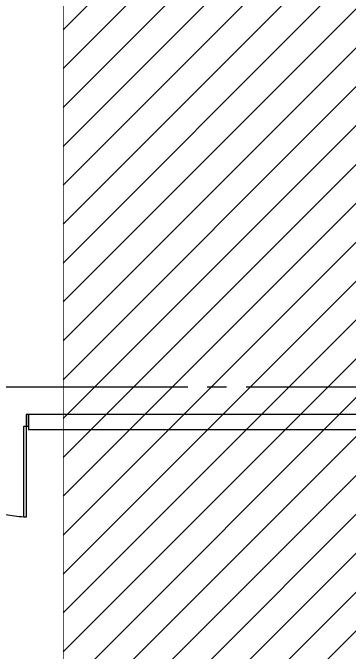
# Model space of a CAD drawing. Extents: x -18489 to 27370, y -8745 to 11880.
# Drawn here: x -15918 to -15485, y 6282 to 7104 of the extents above; entities that cross this region are included whole.
import ezdxf

# ---------------------------------------------------------------- set-up
doc = ezdxf.new("R2010")
doc.units = 0
doc.header["$LTSCALE"] = 100
doc.linetypes.add('X-CUB3-L10$0$COL-CEN-LIN', pattern=[3.25, 2.5, -0.25, 0.25, -0.25])
doc.linetypes.add('X-CUB3-L10$0$HIDDEN', pattern=[0.4, 0.3, -0.1])
for name, color, linetype in [('188K-SM-03-F10-MECH-EQ-Y2257103$0$Micron CUP L10 CDA EQU$0$M MOVE-IN AREA', 8, 'Continuous'), ('X-CUB3-L10$0$CCL', 8, 'X-CUB3-L10$0$COL-CEN-LIN'), ('X-CUB3-L10$0$Door', 8, 'Continuous'), ('X-CUB3-L10$0$WALL-DR', 8, 'Continuous')]:
    doc.layers.add(name, color=color, linetype=linetype)
doc.styles.add('X-CUB3-L10$0$CHINA', font='simplex.shx', dxfattribs={"width": 0.75, "bigfont": 'chineset.shx'})
doc.dimstyles.new('X-CUB3-L10$0$0-Defpoint', dxfattribs={"dimtxt": 15, "dimasz": 0.5, "dimexe": 0.5, "dimexo": 0.5, "dimgap": 0.5, "dimtad": 1, "dimdsep": 46, "dimtxsty": 'X-CUB3-L10$0$CHINA', "dimblk": 'X-CUB3-L10$0$_None', "dimcen": 10, "dimclrd": 256, "dimclre": 256, "dimclrt": 256, "dimadec": 0, "dimazin": 0, "dimtfac": 1, "dimtix": 1, "dimtmove": 2, "dimatfit": 3, "dimldrblk": 'X-CUB3-L10$0$_None', "dimfxl": 0.5, "dimtolj": 1, "dimtzin": 0, "dimarcsym": 0})

# ---------------------------------------------------------------- blocks, each defined once
blk = doc.blocks.new('X-CUB3-L10$0$CUB3-10')
at = {"layer": 'X-CUB3-L10$0$CCL'}
blk.add_line((720, 7342.459), (-5160, 7342.459), dxfattribs=at)
blk = doc.blocks.new('*D474')
at = {"layer": 'DefPoints', "lineweight": -2, "transparency": 16777216}
blk.add_line((7569.45, 6793.14), (7809.45, 6793.14), dxfattribs=at)
at = {"layer": 'DefPoints', "color": 0, "transparency": 16777216}
for p in [(7569.45, 6793.14), (7809.45, 6793.14), (7809.45, 6793.14)]:
    blk.add_point(p, dxfattribs=at)
at = {"layer": 'DefPoints', "transparency": 16777216, "insert": (7587.98, 6801.14), "char_height": 15, "attachment_point": 5, "style": 'X-CUB3-L10$0$CHINA'}
blk.add_mtext('\\A1;240', dxfattribs=at)
blk = doc.blocks.new('X-CUB3-L10$0$_None')
blk = doc.blocks.new('188K-SM-03-F10-MECH-EQ-Y2257103')
at = {"layer": '188K-SM-03-F10-MECH-EQ-Y2257103$0$Micron CUP L10 CDA EQU$0$M MOVE-IN AREA'}
h = blk.add_hatch(dxfattribs=at)
h.set_pattern_fill('JIS_WOOD', color=256, scale=50)
h.set_pattern_definition([(45, (4473.52, 709.2), (-25, 25), [])])
h.paths.add_polyline_path([(-17249.15, 7922.46), (-17249.15, 7642.46), (-15853.15, 7642.46), (-15853.15, 6432.46), (-15853.15, 789.96), (-15463.15, 789.96), (-15463.15, 6142.46), (-15463.15, 7642.46), (-14093.15, 7642.46), (-14093.15, 7922.46)])
at = {"layer": '188K-SM-03-F10-MECH-EQ-Y2257103$0$Micron CUP L10 CDA EQU$0$M MOVE-IN AREA', "const_width": 1}
blk.add_lwpolyline([(-17249.15, 7922.46), (-17249.15, 7642.46), (-15853.15, 7642.46), (-15853.15, 6432.46), (-15853.15, 6432.46), (-15853.15, 789.96), (-15463.15, 789.96), (-15463.15, 6142.46), (-15463.15, 6142.46), (-15463.15, 7642.46), (-14093.15, 7642.46), (-14093.15, 7922.46)], close=True, dxfattribs=at)
blk = doc.blocks.new('X-CUB3-L10$0$Ddoor-240')
at = {"layer": 'X-CUB3-L10$0$Door', "linetype": 'Continuous'}
for points in [[(-114, 15), (-117, 15), (-117, 132), (-114, 132)], [(114, 15), (117, 15), (117, 132), (114, 132)], [(-117, 0), (-120, 0), (-120, 15), (-117, 15)], [(120, 0), (117, 0), (117, 15), (120, 15)]]:
    blk.add_lwpolyline(points, close=True, dxfattribs=at)
at = {"layer": 'X-CUB3-L10$0$Door', "linetype": 'X-CUB3-L10$0$HIDDEN'}
for centre, start, end in [((-117, 15), 0, 90), ((117, 15), 90, 180)]:
    blk.add_arc(centre, 117, start, end, dxfattribs=at)
at = {"layer": 'DefPoints'}
dim = blk.add_linear_dim(base=(120, 0), p1=(-120, 0), p2=(120, 0), dimstyle='X-CUB3-L10$0$0-Defpoint', dxfattribs=at)
dim.commit()
dim.dimension.update_dxf_attribs({"geometry": '*D474', "text_midpoint": (-101.469, 8), "dimtype": 128, "insert": (-7689.445, -6793.137)})
blk = doc.blocks.new('X-CUB3-L10')
at = {"layer": 'X-CUB3-L10$0$WALL-DR'}
for p, q in [((-15898.15, 6587.46), (-15898.15, 6567.46)), ((-15173.15, 6587.46), (-15898.15, 6587.46)), ((-15173.15, 6567.46), (-15898.15, 6567.46))]:
    blk.add_line(p, q, dxfattribs=at)
at = {"layer": 'X-CUB3-L10$0$CCL'}
blk.add_blockref('X-CUB3-L10$0$CUB3-10', (-12838.15, -720), dxfattribs=at)
at = {"layer": 'X-CUB3-L10$0$Door', "xscale": -1, "rotation": 180}
blk.add_blockref('X-CUB3-L10$0$Ddoor-240', (-16018.15, 6587.46), dxfattribs=at)

msp = doc.modelspace()

# ---------------------------------------------------------------- block references
msp.add_blockref('X-CUB3-L10', (0, 0))

# ---------------------------------------------------------------- next in the draw order: block references
msp.add_blockref('188K-SM-03-F10-MECH-EQ-Y2257103', (0, 0))

doc.saveas('drawing.dxf')
